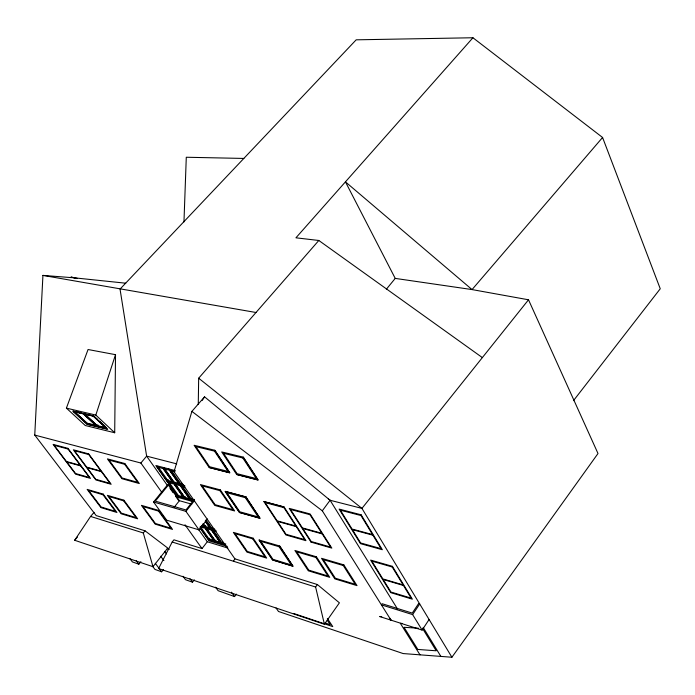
<?xml version="1.0" encoding="UTF-8"?>
<svg xmlns="http://www.w3.org/2000/svg" width="695" height="695" viewBox="0 0 695 695"><rect width="100%" height="100%" fill="white"/><g stroke="black" fill="none" stroke-linecap="round" stroke-linejoin="round"><path stroke-width="1.04" d="M114.701 432.759L115.518 354.676L88.056 349.516L66.399 408.13L85.268 425.514L114.701 432.759L95.814 415.071L66.399 408.13M198.266 404.516L198.666 378.21L318.823 240.479L482.356 357.595M183.966 221.905L186.286 157.252L243.849 158.443M94.077 512.337L90.585 516.428L74.66 540.267L152.987 566.686L167.747 548.068L145.029 530.815L96.162 515.577L34.75 435.079L42.934 275.402L74.747 277.87L125.752 283.204M397.436 608.881L330.082 500.261L204.556 396.828L191.898 411.379L174.028 471.757L234.919 558.841L317.38 584.547L339.403 602.826L324.4 624.258L158.582 568.562L172.186 542.022L173.924 539.824L202.002 548.581L207.301 541.761L227.882 548.06M95.814 415.071L115.518 354.676M233.424 561.239L234.919 558.841M97.196 426L96.909 426.452L83.174 413.794L83.469 413.334M106.239 428.163L97.543 426.078L97.248 426.539L83.513 413.873L83.808 413.421M202.254 400.389L204.556 396.828M87.457 423.663L73.731 411.075L73.435 411.527L87.162 424.115L87.457 423.663L96.223 425.766M93.834 416.175L84.738 414.055L97.248 425.601L97.839 424.697M381.711 616.656L379.67 616.534L422.126 630.104L429.093 619.497M412.63 614.606L419.711 603.964L418.564 603.616L412.257 613.094L382.181 603.738L381.416 604.867L412.63 614.606L422.126 630.104M324.4 624.258L315.617 587.023L317.38 584.547M276.045 607.969L278.487 611.478L403.152 653.561L451.906 657.244L598.004 453.514L528.513 299.788L472.044 289.58L395.229 278.4L345.441 181.855L472.044 289.58L602.574 137.48L472.939 37.756L356.188 39.824L120.035 289.103L146.628 456.128L167.269 485.266M390.051 618.341L391.033 620.166L322.306 510.808L330.082 500.261L361.939 508.393L451.906 657.244M215.58 587.197L218.108 590.689L234.571 596.579L236.43 594.138M225.84 544.037L222.018 542.873L212.757 529.651L212.192 530.381L221.462 543.603L222.582 542.152M214.772 541.57L220.732 543.377L211.462 530.163L205.494 528.391L214.772 541.57L215.884 540.119M573.462 400.668L660.25 288.764L602.574 137.48M200.464 528.278L208.517 539.668L209.629 538.225M202.801 524.569L204.573 527.079L210.55 528.852L211.115 528.122L204.799 526.254M205.381 520.659L211.271 529.069L212.409 527.609M204.573 527.079L205.711 525.637M191.698 504.162L179.432 500.695L168.381 485.084L167.538 484.849L153.552 502.007L166.704 520.19L199.022 529.868L207.553 519M182.976 576.259L185.513 579.699L192.498 582.193L194.348 579.847M184.913 487.021L181.074 485.979L190.83 499.905L192.002 498.437M194.392 499.384L185.947 509.956L155.306 501.121L168.381 485.084M153.552 502.007L185.912 511.364L194.6 500.47M528.513 299.788L361.939 508.393L198.666 378.21M152.344 565.939L154.959 569.414L161.64 571.811L163.481 569.518M174.167 507.237L179.432 500.695M183.367 496.916L178.415 495.535L168.65 481.713L168.06 482.434L177.833 496.256L183.767 497.924L184.357 497.194L189.692 498.689M184.114 498.02L190.1 499.696L180.344 485.779L174.349 484.146L184.114 498.02L185.278 496.569M177.833 496.256L178.415 495.535M174.984 471.688L170.171 470.419L180.109 484.597L181.291 483.129M152.987 566.686L143.292 532.961L145.029 530.815M173.376 482.773L173.967 482.043L164.037 467.917L163.438 468.647L173.376 482.773L179.38 484.398L169.441 470.228L163.438 468.647M129.765 558.467L132.38 561.89L138.844 564.21L140.903 561.69M167.095 481.062L173.038 482.678L163.099 468.56L157.148 466.997L167.095 481.062L168.277 479.62M386.351 289.233L395.229 278.4M163.099 468.56L163.699 467.831M34.75 435.079L140.868 463.026L146.628 456.128L176.712 463.869M74.66 540.267L77.449 536.992M472.939 37.756L295.931 237.812L318.823 240.479M402.466 623.476L400.355 623.346L419.997 654.838M418.451 628.219L404.038 627.298L417.834 649.443L436.217 650.789L422.569 628.489M255.995 312.498L42.934 275.402M77.284 278.4L70.933 277.079L74.747 277.87M76.65 411.753L80.55 412.656M73.435 411.527L93.173 416.123L106.917 428.858L87.162 424.115M96.336 425.383L87.075 423.168L74.574 411.692L83.826 413.846L96.44 425.297M97.248 425.601L106.352 427.772L96.961 419.076M214.842 450.273L194.105 445.278L209.169 467.518L229.637 472.817L214.842 450.273L229.863 472.774L209.169 467.518M243.233 457.119L221.679 451.924L236.682 474.503L257.941 480.01L243.233 457.119L258.175 479.967L236.682 474.503M175.305 470.619L155.819 465.511L178.441 497.507L192.767 501.529M263.892 501.555L284.055 506.942L305.956 540.675L285.897 534.95L263.892 501.555L284.099 507.011M172.638 481.678L167.686 480.341L157.748 466.267M173.628 481.948L179.97 483.668L176.869 479.237M183.584 484.641L180.7 483.868L171.396 470.576M180.109 484.597L184.913 485.901M168.06 482.434L174.002 484.05L183.767 497.924M194.296 499.974L191.42 499.166L182.272 486.118M190.83 499.905L193.714 500.704M311.065 542.135L331.836 548.12L310.092 513.961L289.233 508.384L311.108 542.204M201.837 525.385L203.809 525.967M214.712 529.19L211.845 528.339L205.955 519.93M201.272 526.106L204.234 526.984L203.053 525.307M211.271 529.069L216.058 530.485M200.212 526.819L205.147 528.287L214.425 541.466L208.517 539.668M212.192 530.381L216.023 531.519M213.999 540.441L209.073 538.946L200.412 526.688M220.298 542.352L214.99 540.736L206.954 529.321M221.462 543.603L225.284 544.767M227.413 546.426L209.082 540.84L199.873 527.809M90.585 516.428L143.292 532.961M172.186 542.022L315.617 587.023M167.26 548.659L169.311 549.311M325.112 622.972L330.221 624.683L327.215 620.192M293.629 613.468L332.775 626.603L327.362 618.498M328.309 499.001L330.082 500.261M191.898 411.379L322.306 510.808M84.573 414.124L97.543 426.078M93.469 415.662L97.291 419.198M99.576 421.318L104.919 426.278M136.237 560.769L138.844 564.21M155.289 563.324L161.64 571.811M160.684 556.226L163.916 560.587M164.585 551.352L166.487 553.924M189.97 578.753L192.498 582.193M140.868 463.026L161.666 492.13M184.983 524.768L202.002 548.581M231.426 592.175L234.571 596.579M169.997 488.324L173.072 492.659M175.531 496.134L178.598 500.478M185.912 511.364L199.022 529.868M198.544 529.408L207.301 541.761M175.548 484.285L184.696 497.29M203.374 523.848L205.138 526.358M206.676 528.548L215.328 540.84M164.941 469.594L173.003 481.07M175.201 484.189L184.357 497.194M203.027 523.743L204.208 525.42M171.908 472.157L173.767 474.815M185.2 491.139L187.641 494.614M207.579 523.083L209.933 526.445M214.503 532.961L218.204 538.251M168.807 468.916L191.403 501.147M205.433 521.163L221.983 544.776M205.242 521.285L210.55 528.852M259.226 539.989L272.744 559.953L292.977 566.199L279.764 546.018L259.009 540.006L272.518 559.97L292.977 566.199L279.529 546.044M423.133 627.376L440.873 656.41M93.043 415.775L72.714 411.049L87.344 424.463L107.69 429.345L93.043 415.775M214.468 451.116L195.938 446.642L209.525 466.719L228.012 471.401L214.468 451.116M242.816 457.97L223.555 453.314L237.091 473.703L256.299 478.568L242.816 457.97M361.148 514.813L339.108 509.088L360.462 543.646L382.346 549.728L361.148 514.813M360.966 515.542L340.402 510.191L352.035 529.043L372.529 534.568L360.966 515.542M67.98 448.362L53.107 444.392L75.616 474.155L90.498 478.395L67.98 448.362M88.673 453.887L73.331 449.787L95.849 479.924L111.191 484.293L88.673 453.887M124.848 463.539L107.412 458.882L121.92 478.699L139.339 483.555L124.848 463.539M68.067 449.022L54.193 445.313L66.442 461.515L80.325 465.363L68.067 449.022M88.751 454.547L74.426 450.716L86.684 467.127L101.01 471.097L88.751 454.547M124.631 464.277L109.054 460.116L122.129 477.995L137.697 482.321L124.631 464.277M220.332 489.905L200.403 484.571L214.764 505.413L234.649 510.964L220.332 489.905M245.96 496.89L225.328 491.374L239.627 512.484L259.982 518.261L245.96 496.89M245.735 496.925L225.111 491.408L239.41 512.51L259.982 518.261L245.735 496.925M283.951 507.654L265.134 502.615L277.131 520.824L295.896 526.037L283.951 507.654M219.968 490.661L202.158 485.883L215.111 504.692L232.886 509.644L219.968 490.661M309.961 514.682L290.501 509.47L302.421 527.905L321.82 533.291L309.961 514.682M245.326 497.69L226.9 492.746L239.801 511.789L258.175 516.915L245.326 497.69M372.911 535.202L352.426 529.668L360.644 542.969L381.068 548.633L372.911 535.202M80.733 465.911L66.85 462.053L75.538 473.538L89.42 477.491L80.733 465.911M101.418 471.653L87.092 467.674L95.78 479.298L110.097 483.373L101.418 471.653M296.287 526.645L277.531 521.424L286.001 534.29L304.723 539.624L296.287 526.645M322.211 533.916L302.812 528.513L311.23 541.535L330.585 547.052L322.211 533.916M392.423 566.329L370.626 560.092L390.738 592.644L412.378 599.186L392.423 566.329M392.215 566.99L371.877 561.16L382.832 578.9L403.1 584.895L392.215 566.99M103.181 494.102L87.136 489.384L100.923 507.602L116.96 512.484L103.181 494.102M123.901 500.192L107.36 495.327L121.139 513.761L137.662 518.8L123.901 500.192M158.816 510.46L141.415 505.343L155.167 524.126L172.542 529.425L158.816 510.46M253.162 538.199L233.346 532.37L246.925 552.082L266.698 558.111L253.162 538.199M316.425 556.808L294.897 550.475L308.293 570.786L329.751 577.319L316.425 556.808M343.817 564.853L321.524 558.302L334.825 578.866L357.022 585.633L343.817 564.853M102.999 494.753L88.665 490.531L101.096 506.976L115.422 511.338L102.999 494.753M123.693 500.852L108.915 496.499L121.338 513.136L136.107 517.627L123.693 500.852M158.556 511.12L143.014 506.542L155.411 523.5L170.944 528.217L158.556 511.12M252.763 538.868L235.058 533.656L247.307 551.448L264.977 556.817L252.763 538.868M279.086 546.713L260.755 541.318L272.944 559.327L291.222 564.896L279.086 546.713M315.93 557.477L296.695 551.813L308.78 570.143L327.944 575.973L315.93 557.477M343.269 565.53L323.349 559.666L335.346 578.223L355.188 584.26L343.269 565.53M403.456 585.485L383.197 579.491L390.938 592.027L411.136 598.134L403.456 585.485"/></g></svg>
